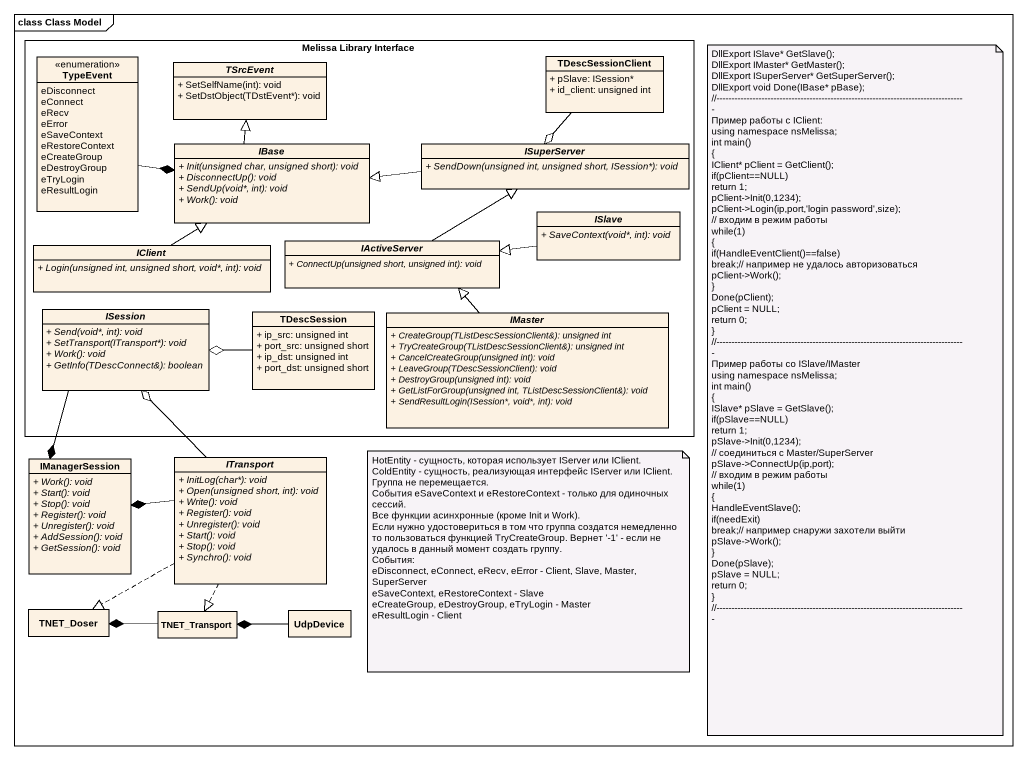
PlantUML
@startuml
mainframe class Class Model
hide circle
hide empty members
skinparam classAttributeIconSize 0
rectangle "Melissa Library Interface" as Melissa_Library_Interface {
  enum TypeEvent {
    eDisconnect
    eConnect
    eRecv
    eError
    eSaveContext
    eRestoreContext
    eCreateGroup
    eDestroyGroup
    eTryLogin
    eResultLogin
  }
  abstract class TSrcEvent {
    + SetSelfName(int): void
    + SetDstObject(TDstEvent*): void
  }
  class TDescSessionClient {
    + pSlave: ISession*
    + id_client: unsigned int
  }
  abstract class IBase {
    {abstract} + Init(unsigned char, unsigned short): void
    {abstract} + DisconnectUp(): void
    {abstract} + SendUp(void*, int): void
    {abstract} + Work(): void
  }
  abstract class ISuperServer {
    {abstract} + SendDown(unsigned int, unsigned short, ISession*): void
  }
  abstract class IClient {
    {abstract} + Login(unsigned int, unsigned short, void*, int): void
  }
  abstract class IActiveServer {
    {abstract} + ConnectUp(unsigned short, unsigned int): void
  }
  abstract class ISlave {
    {abstract} + SaveContext(void*, int): void
  }
  abstract class ISession {
    {abstract} + Send(void*, int): void
    {abstract} + SetTransport(ITransport*): void
    {abstract} + Work(): void
    {abstract} + GetInfo(TDescConnect&): boolean
  }
  class TDescSession {
    + ip_src: unsigned int
    + port_src: unsigned short
    + ip_dst: unsigned int
    + port_dst: unsigned short
  }
  abstract class IMaster {
    {abstract} + CreateGroup(TListDescSessionClient&): unsigned int
    {abstract} + TryCreateGroup(TListDescSessionClient&): unsigned int
    {abstract} + CancelCreateGroup(unsigned int): void
    {abstract} + LeaveGroup(TDescSessionClient): void
    {abstract} + DestroyGroup(unsigned int): void
    {abstract} + GetListForGroup(unsigned int, TListDescSessionClient&): void
    {abstract} + SendResultLogin(ISession*, void*, int): void
  }
}
class IManagerSession {
  {abstract} + Work(): void
  {abstract} + Start(): void
  {abstract} + Stop(): void
  {abstract} + Register(): void
  {abstract} + Unregister(): void
  {abstract} + AddSession(): void
  {abstract} + GetSession(): void
}
abstract class ITransport {
  {abstract} + InitLog(char*): void
  {abstract} + Open(unsigned short, int): void
  {abstract} + Write(): void
  {abstract} + Register(): void
  {abstract} + Unregister(): void
  {abstract} + Start(): void
  {abstract} + Stop(): void
  {abstract} + Synchro(): void
}
class TNET_Doser
class TNET_Transport
class UdpDevice
TypeEvent -right-* IBase
TDescSessionClient --o ISuperServer
IBase -up-|> TSrcEvent
ISuperServer -left-|> IBase
IClient -up-|> IBase
IActiveServer -up-|> ISuperServer
ISlave -left-|> IActiveServer
ISession --* IManagerSession
TDescSession -left-o ISession
IMaster -up-|> IActiveServer
ITransport -up-o ISession
ITransport -left-* IManagerSession
ITransport .left.|> TNET_Doser
ITransport ..|> TNET_Transport
TNET_Transport -left-* TNET_Doser
UdpDevice -left-* TNET_Transport
note as N1
  DllExport ISlave* GetSlave();
  DllExport IMaster* GetMaster();
  DllExport ISuperServer* GetSuperServer();
  DllExport void Done(IBase* pBase);
  //~--~--~--~--~--~--~--~--~--~--~--~--~--~--~--~--~--~--~--~--~--~--~--~--~--~--~--~--~--~--~--~--~--~--~--~--~--~--~--~--~---
  Пример работы с IClient:
  using namespace nsMelissa;
  int main()
  {
  IClient* pClient = GetClient();
  if(pClient==NULL)
  return 1;
  pClient->Init(0,1234);
  pClient->Login(ip,port,'login password',size);
  // входим в режим работы
  while(1)
  {
  if(HandleEventClient()==false)
  break;// например не удалось авторизоваться
  pClient->Work();
  ~}
  Done(pClient);
  pClient = NULL;
  return 0;
  ~}
  //~--~--~--~--~--~--~--~--~--~--~--~--~--~--~--~--~--~--~--~--~--~--~--~--~--~--~--~--~--~--~--~--~--~--~--~--~--~--~--~--~---
  Пример работы со ISlave/IMaster
  using namespace nsMelissa;
  int main()
  {
  ISlave* pSlave = GetSlave();
  if(pSlave==NULL)
  return 1;
  pSlave->Init(0,1234);
  // соединиться с Master/SuperServer
  pSlave->ConnectUp(ip,port);
  // входим в режим работы
  while(1)
  {
  HandleEventSlave();
  if(needExit)
  break;// например снаружи захотели выйти
  pSlave->Work();
  ~}
  Done(pSlave);
  pSlave = NULL;
  return 0;
  ~}
  //~--~--~--~--~--~--~--~--~--~--~--~--~--~--~--~--~--~--~--~--~--~--~--~--~--~--~--~--~--~--~--~--~--~--~--~--~--~--~--~--~---
end note
note as N2
  HotEntity - сущность, которая использует IServer или IClient.
  ColdEntity - сущность, реализующая интерфейс IServer или IClient.
  Группа не перемещается.
  События eSaveContext и eRestoreContext - только для одиночных сессий.
  Все функции асинхронные (кроме Init и Work).
  Если нужно удостовериться в том что группа создатся немедленно то пользоваться функцией TryCreateGroup. Вернет '-1' - если не удалось в данный момент создать группу.
  События:
  eDisconnect, eConnect, eRecv, eError - Client, Slave, Master, SuperServer
  eSaveContext, eRestoreContext - Slave
  eCreateGroup, eDestroyGroup, eTryLogin - Master
  eResultLogin - Client
end note
@enduml
